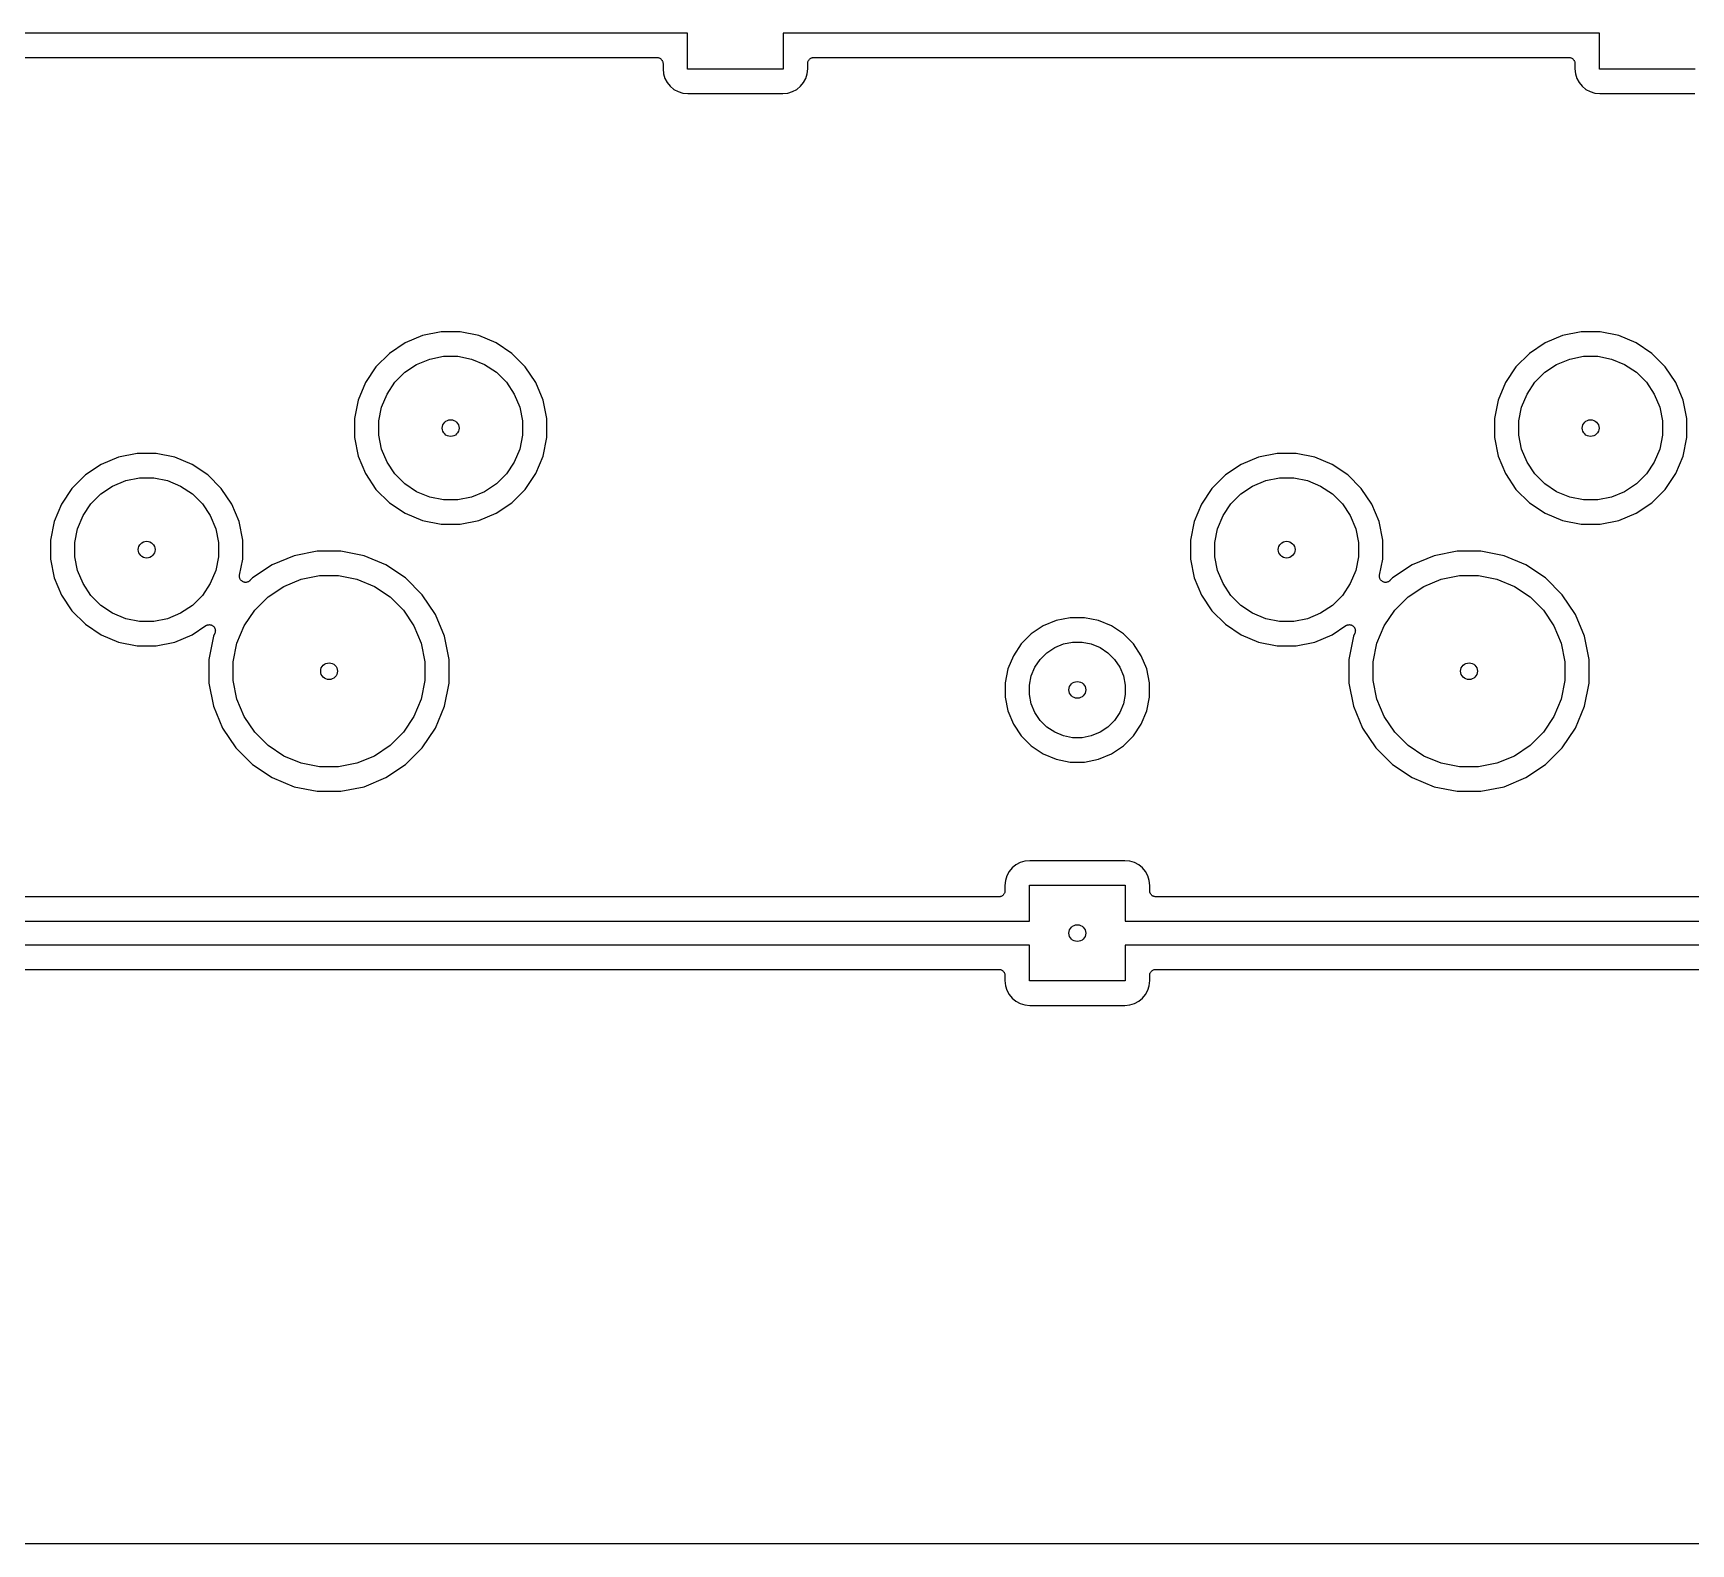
# Model space of a CAD drawing. Extents: x 1.5 to 15, y -8.3 to -3.1.
# Drawn here: x 2.938 to 4.302, y -8.342 to -7.1 of the extents above; entities that cross this region are included whole.
import ezdxf

# ---------------------------------------------------------------- set-up
doc = ezdxf.new("R2010")
doc.units = 0
doc.header["$MEASUREMENT"] = 0
doc.layers.add('BLACK', color=7, linetype='CONTINUOUS')

msp = doc.modelspace()

# ---------------------------------------------------------------- linework, layer by layer
at = {"layer": 'BLACK', "linetype": 'CONTINUOUS'}
for p, q in [((3.47659, -7.0999), (2.33658, -7.0999)), ((3.47659, -7.12943), (3.47659, -7.0999)), ((4.22659, -7.0999), (3.55533, -7.0999)), ((3.55533, -7.0999), (3.55533, -7.12943)), ((4.22659, -7.12943), (4.22659, -7.0999)), ((2.36171, -7.1199), (3.45147, -7.1199)), ((3.45147, -7.1199), (3.45151, -7.1199)), ((3.45151, -7.1199), (3.45151, -7.1199)), ((3.45151, -7.1199), (3.45151, -7.1199)), ((3.45151, -7.1199), (3.45154, -7.1199)), ((3.45154, -7.1199), (3.45201, -7.11995)), ((3.45201, -7.11995), (3.45248, -7.12)), ((3.45248, -7.12), (3.4525, -7.12001)), ((3.4525, -7.12001), (3.45251, -7.12001)), ((3.45251, -7.12001), (3.45296, -7.12015)), ((3.45296, -7.12015), (3.45341, -7.12029)), ((3.45341, -7.12029), (3.45343, -7.1203)), ((3.45343, -7.1203), (3.45344, -7.12031)), ((3.45344, -7.12031), (3.45385, -7.12053)), ((3.45385, -7.12053), (3.45427, -7.12076)), ((3.45427, -7.12076), (3.45428, -7.12077)), ((3.45428, -7.12077), (3.4543, -7.12078)), ((3.4543, -7.12078), (3.45466, -7.12108)), ((3.45466, -7.12108), (3.45502, -7.12138)), ((3.45502, -7.12138), (3.45503, -7.12139)), ((3.45503, -7.12139), (3.45505, -7.1214)), ((3.45505, -7.1214), (3.45534, -7.12177)), ((3.45534, -7.12177), (3.45564, -7.12213)), ((3.45564, -7.12213), (3.45565, -7.12215)), ((3.45565, -7.12215), (3.45566, -7.12216)), ((3.45566, -7.12216), (3.45588, -7.12258)), ((3.45588, -7.12258), (3.4561, -7.123)), ((3.4561, -7.123), (3.4561, -7.12301)), ((3.4561, -7.12301), (3.45611, -7.12303)), ((3.45611, -7.12303), (3.45624, -7.12348)), ((3.45624, -7.12348), (3.45638, -7.12393)), ((3.45638, -7.12393), (3.45638, -7.12395)), ((3.45638, -7.12395), (3.45638, -7.12396)), ((3.45638, -7.12396), (3.45643, -7.12443)), ((3.45643, -7.12443), (3.45647, -7.1249)), ((3.45647, -7.1249), (3.45647, -7.12918)), ((3.45647, -7.12918), (3.45688, -7.13335)), ((3.55533, -7.12943), (3.47659, -7.12943)), ((3.57505, -7.13335), (3.57546, -7.12918)), ((3.57546, -7.12483), (3.57551, -7.12436)), ((3.57546, -7.12487), (3.57546, -7.12483)), ((3.57546, -7.1249), (3.57546, -7.12487)), ((3.57546, -7.12487), (3.57546, -7.12487)), ((3.57546, -7.12487), (3.57546, -7.12487)), ((3.57546, -7.12918), (3.57546, -7.1249)), ((3.57551, -7.12436), (3.57556, -7.1239)), ((3.57556, -7.12386), (3.57571, -7.12341)), ((3.57556, -7.12388), (3.57556, -7.12386)), ((3.57556, -7.1239), (3.57556, -7.12388)), ((3.57571, -7.12341), (3.57585, -7.12296)), ((3.57585, -7.12295), (3.57586, -7.12293)), ((3.57585, -7.12296), (3.57585, -7.12295)), ((3.57586, -7.12293), (3.57609, -7.12252)), ((3.57609, -7.12252), (3.57631, -7.12211)), ((3.57631, -7.12211), (3.57632, -7.12209)), ((3.57632, -7.12209), (3.57633, -7.12208)), ((3.57633, -7.12208), (3.57663, -7.12172)), ((3.57663, -7.12172), (3.57693, -7.12135)), ((3.57693, -7.12135), (3.57695, -7.12134)), ((3.57695, -7.12134), (3.57696, -7.12133)), ((3.57696, -7.12133), (3.57732, -7.12103)), ((3.57732, -7.12103), (3.57769, -7.12074)), ((3.57769, -7.12074), (3.5777, -7.12073)), ((3.5777, -7.12073), (3.57772, -7.12072)), ((3.57772, -7.12072), (3.57813, -7.1205)), ((3.57813, -7.1205), (3.57855, -7.12028)), ((3.57855, -7.12028), (3.57857, -7.12027)), ((3.57857, -7.12027), (3.57858, -7.12027)), ((3.57858, -7.12027), (3.57903, -7.12013)), ((3.57903, -7.12013), (3.57948, -7.12)), ((3.57948, -7.12), (3.5795, -7.12)), ((3.5795, -7.12), (3.57952, -7.11999)), ((3.57952, -7.11999), (3.57999, -7.11995)), ((3.57999, -7.11995), (3.58046, -7.1199)), ((3.58046, -7.1199), (4.20147, -7.1199)), ((4.20147, -7.1199), (4.20151, -7.1199)), ((4.20151, -7.1199), (4.20151, -7.1199)), ((4.20151, -7.1199), (4.20151, -7.1199)), ((4.20151, -7.1199), (4.20154, -7.1199)), ((4.20154, -7.1199), (4.20201, -7.11995)), ((4.20201, -7.11995), (4.20248, -7.12)), ((4.20248, -7.12), (4.2025, -7.12001)), ((4.2025, -7.12001), (4.20251, -7.12001)), ((4.20251, -7.12001), (4.20296, -7.12015)), ((4.20296, -7.12015), (4.20341, -7.12029)), ((4.20341, -7.12029), (4.20343, -7.1203)), ((4.20343, -7.1203), (4.20344, -7.12031)), ((4.20344, -7.12031), (4.20385, -7.12053)), ((4.20385, -7.12053), (4.20427, -7.12076)), ((4.20427, -7.12076), (4.20428, -7.12077)), ((4.20428, -7.12077), (4.2043, -7.12078)), ((4.2043, -7.12078), (4.20466, -7.12108)), ((4.20466, -7.12108), (4.20502, -7.12138)), ((4.20502, -7.12138), (4.20503, -7.12139)), ((4.20503, -7.12139), (4.20505, -7.1214)), ((4.20505, -7.1214), (4.20534, -7.12177)), ((4.20534, -7.12177), (4.20564, -7.12213)), ((4.20564, -7.12213), (4.20565, -7.12215)), ((4.20565, -7.12215), (4.20566, -7.12216)), ((4.20566, -7.12216), (4.20588, -7.12258)), ((4.20588, -7.12258), (4.2061, -7.123)), ((4.2061, -7.123), (4.2061, -7.12301)), ((4.2061, -7.12301), (4.20611, -7.12303)), ((4.20611, -7.12303), (4.20624, -7.12348)), ((4.20624, -7.12348), (4.20638, -7.12393)), ((4.20638, -7.12393), (4.20638, -7.12395)), ((4.20638, -7.12395), (4.20638, -7.12396)), ((4.20638, -7.12396), (4.20643, -7.12443)), ((4.20643, -7.12443), (4.20647, -7.1249)), ((4.20647, -7.1249), (4.20647, -7.12918)), ((4.20647, -7.12918), (4.20688, -7.13335)), ((4.30533, -7.12943), (4.22659, -7.12943)), ((3.45688, -7.13335), (3.45803, -7.13712)), ((3.45803, -7.13712), (3.45988, -7.14059)), ((3.45988, -7.14059), (3.46238, -7.14364)), ((3.56955, -7.14364), (3.57204, -7.14059)), ((3.57204, -7.14059), (3.5739, -7.13712)), ((3.5739, -7.13712), (3.57505, -7.13335)), ((4.20688, -7.13335), (4.20803, -7.13712)), ((4.20803, -7.13712), (4.20988, -7.14059)), ((4.20988, -7.14059), (4.21238, -7.14364)), ((3.46238, -7.14364), (3.46543, -7.14614)), ((3.46543, -7.14614), (3.4689, -7.148)), ((3.4689, -7.148), (3.47267, -7.14914)), ((3.47267, -7.14914), (3.47684, -7.14955)), ((3.47684, -7.14955), (3.55509, -7.14955)), ((3.55509, -7.14955), (3.55926, -7.14914)), ((3.55926, -7.14914), (3.56303, -7.148)), ((3.56303, -7.148), (3.5665, -7.14614)), ((3.5665, -7.14614), (3.56955, -7.14364)), ((4.21238, -7.14364), (4.21543, -7.14614)), ((4.21543, -7.14614), (4.2189, -7.148)), ((4.2189, -7.148), (4.22267, -7.14914)), ((4.22267, -7.14914), (4.22684, -7.14955)), ((4.22684, -7.14955), (4.30509, -7.14955)), ((3.27405, -7.34565), (3.25878, -7.34869)), ((3.28963, -7.34565), (3.27405, -7.34565)), ((3.3049, -7.34869), (3.28963, -7.34565)), ((4.21155, -7.34565), (4.19628, -7.34869)), ((4.22713, -7.34565), (4.21155, -7.34565)), ((4.2424, -7.34869), (4.22713, -7.34565)), ((3.24439, -7.35465), (3.23145, -7.3633)), ((3.25878, -7.34869), (3.24439, -7.35465)), ((3.31929, -7.35465), (3.3049, -7.34869)), ((3.33224, -7.3633), (3.31929, -7.35465)), ((4.18189, -7.35465), (4.16895, -7.3633)), ((4.19628, -7.34869), (4.18189, -7.35465)), ((4.25679, -7.35465), (4.2424, -7.34869)), ((4.26974, -7.3633), (4.25679, -7.35465)), ((3.22043, -7.37431), (3.21178, -7.38726)), ((3.23145, -7.3633), (3.22043, -7.37431)), ((3.2442, -7.37883), (3.25387, -7.37237)), ((3.25387, -7.37237), (3.26461, -7.36792)), ((3.26461, -7.36792), (3.27602, -7.36565)), ((3.27602, -7.36565), (3.28766, -7.36565)), ((3.28766, -7.36565), (3.29907, -7.36792)), ((3.29907, -7.36792), (3.30981, -7.37237)), ((3.30981, -7.37237), (3.31949, -7.37883)), ((3.34325, -7.37431), (3.33224, -7.3633)), ((3.3519, -7.38726), (3.34325, -7.37431)), ((4.15793, -7.37431), (4.14928, -7.38726)), ((4.16895, -7.3633), (4.15793, -7.37431)), ((4.1817, -7.37883), (4.19137, -7.37237)), ((4.19137, -7.37237), (4.20211, -7.36792)), ((4.20211, -7.36792), (4.21352, -7.36565)), ((4.21352, -7.36565), (4.22516, -7.36565)), ((4.22516, -7.36565), (4.23657, -7.36792)), ((4.23657, -7.36792), (4.24731, -7.37237)), ((4.24731, -7.37237), (4.25699, -7.37883)), ((4.28075, -7.37431), (4.26974, -7.3633)), ((4.2894, -7.38726), (4.28075, -7.37431)), ((3.21178, -7.38726), (3.20582, -7.40165)), ((3.22951, -7.39673), (3.23597, -7.38706)), ((3.23597, -7.38706), (3.2442, -7.37883)), ((3.31949, -7.37883), (3.32771, -7.38706)), ((3.32771, -7.38706), (3.33417, -7.39673)), ((3.35786, -7.40165), (3.3519, -7.38726)), ((4.14928, -7.38726), (4.14332, -7.40165)), ((4.16701, -7.39673), (4.17347, -7.38706)), ((4.17347, -7.38706), (4.1817, -7.37883)), ((4.25699, -7.37883), (4.26521, -7.38706)), ((4.26521, -7.38706), (4.27167, -7.39673)), ((4.29536, -7.40165), (4.2894, -7.38726)), ((3.20582, -7.40165), (3.20279, -7.41692)), ((3.22505, -7.40748), (3.22951, -7.39673)), ((3.33417, -7.39673), (3.33863, -7.40748)), ((3.3609, -7.41692), (3.35786, -7.40165)), ((4.14332, -7.40165), (4.14029, -7.41692)), ((4.16255, -7.40748), (4.16701, -7.39673)), ((4.27167, -7.39673), (4.27613, -7.40748)), ((4.2984, -7.41692), (4.29536, -7.40165)), ((3.22279, -7.41889), (3.22505, -7.40748)), ((3.33863, -7.40748), (3.3409, -7.41889)), ((4.16029, -7.41889), (4.16255, -7.40748)), ((4.27613, -7.40748), (4.2784, -7.41889)), ((3.20279, -7.41692), (3.20279, -7.43249)), ((3.22279, -7.43052), (3.22279, -7.41889)), ((3.3409, -7.41889), (3.3409, -7.43052)), ((3.3609, -7.43249), (3.3609, -7.41692)), ((4.14029, -7.41692), (4.14029, -7.43249)), ((4.16029, -7.43052), (4.16029, -7.41889)), ((4.2784, -7.41889), (4.2784, -7.43052)), ((4.2984, -7.43249), (4.2984, -7.41692)), ((3.20279, -7.43249), (3.20582, -7.44776)), ((3.22505, -7.44193), (3.22279, -7.43052)), ((3.22951, -7.45268), (3.22505, -7.44193)), ((3.33863, -7.44193), (3.33417, -7.45268)), ((3.3409, -7.43052), (3.33863, -7.44193)), ((3.35786, -7.44776), (3.3609, -7.43249)), ((4.14029, -7.43249), (4.14332, -7.44776)), ((4.16255, -7.44193), (4.16029, -7.43052)), ((4.16701, -7.45268), (4.16255, -7.44193)), ((4.27613, -7.44193), (4.27167, -7.45268)), ((4.2784, -7.43052), (4.27613, -7.44193)), ((4.29536, -7.44776), (4.2984, -7.43249)), ((2.99439, -7.45465), (2.98145, -7.4633)), ((3.00878, -7.44869), (2.99439, -7.45465)), ((3.02405, -7.44565), (3.00878, -7.44869)), ((3.03963, -7.44565), (3.02405, -7.44565)), ((3.0549, -7.44869), (3.03963, -7.44565)), ((3.06929, -7.45465), (3.0549, -7.44869)), ((3.08224, -7.4633), (3.06929, -7.45465)), ((3.20582, -7.44776), (3.21178, -7.46215)), ((3.23597, -7.46235), (3.22951, -7.45268)), ((3.33417, -7.45268), (3.32771, -7.46235)), ((3.3519, -7.46215), (3.35786, -7.44776)), ((3.93189, -7.45465), (3.91895, -7.4633)), ((3.94628, -7.44869), (3.93189, -7.45465)), ((3.96155, -7.44565), (3.94628, -7.44869)), ((3.97713, -7.44565), (3.96155, -7.44565)), ((3.9924, -7.44869), (3.97713, -7.44565)), ((4.00679, -7.45465), (3.9924, -7.44869)), ((4.01974, -7.4633), (4.00679, -7.45465)), ((4.14332, -7.44776), (4.14928, -7.46215)), ((4.17347, -7.46235), (4.16701, -7.45268)), ((4.27167, -7.45268), (4.26521, -7.46235)), ((4.2894, -7.46215), (4.29536, -7.44776)), ((2.98145, -7.4633), (2.97043, -7.47431)), ((3.00387, -7.47237), (3.01461, -7.46792)), ((3.01461, -7.46792), (3.02602, -7.46565)), ((3.02602, -7.46565), (3.03766, -7.46565)), ((3.03766, -7.46565), (3.04907, -7.46792)), ((3.04907, -7.46792), (3.05981, -7.47237)), ((3.09325, -7.47431), (3.08224, -7.4633)), ((3.21178, -7.46215), (3.22043, -7.4751)), ((3.2442, -7.47058), (3.23597, -7.46235)), ((3.25387, -7.47704), (3.2442, -7.47058)), ((3.31949, -7.47058), (3.30981, -7.47704)), ((3.32771, -7.46235), (3.31949, -7.47058)), ((3.34325, -7.4751), (3.3519, -7.46215)), ((3.91895, -7.4633), (3.90793, -7.47431)), ((3.94137, -7.47237), (3.95211, -7.46792)), ((3.95211, -7.46792), (3.96352, -7.46565)), ((3.96352, -7.46565), (3.97516, -7.46565)), ((3.97516, -7.46565), (3.98657, -7.46792)), ((3.98657, -7.46792), (3.99731, -7.47237)), ((4.03075, -7.47431), (4.01974, -7.4633)), ((4.14928, -7.46215), (4.15793, -7.4751)), ((4.1817, -7.47058), (4.17347, -7.46235)), ((4.19137, -7.47704), (4.1817, -7.47058)), ((4.25699, -7.47058), (4.24731, -7.47704)), ((4.26521, -7.46235), (4.25699, -7.47058)), ((4.28075, -7.4751), (4.2894, -7.46215)), ((2.97043, -7.47431), (2.96178, -7.48726)), ((2.98597, -7.48706), (2.9942, -7.47883)), ((2.9942, -7.47883), (3.00387, -7.47237)), ((3.05981, -7.47237), (3.06949, -7.47883)), ((3.06949, -7.47883), (3.07771, -7.48706)), ((3.1019, -7.48726), (3.09325, -7.47431)), ((3.22043, -7.4751), (3.23145, -7.48611)), ((3.26461, -7.48149), (3.25387, -7.47704)), ((3.27602, -7.48376), (3.26461, -7.48149)), ((3.28766, -7.48376), (3.27602, -7.48376)), ((3.29907, -7.48149), (3.28766, -7.48376)), ((3.30981, -7.47704), (3.29907, -7.48149)), ((3.33224, -7.48611), (3.34325, -7.4751)), ((3.90793, -7.47431), (3.89928, -7.48726)), ((3.92347, -7.48706), (3.9317, -7.47883)), ((3.9317, -7.47883), (3.94137, -7.47237)), ((3.99731, -7.47237), (4.00699, -7.47883)), ((4.00699, -7.47883), (4.01521, -7.48706)), ((4.0394, -7.48726), (4.03075, -7.47431)), ((4.15793, -7.4751), (4.16895, -7.48611)), ((4.20211, -7.48149), (4.19137, -7.47704)), ((4.21352, -7.48376), (4.20211, -7.48149)), ((4.22516, -7.48376), (4.21352, -7.48376)), ((4.23657, -7.48149), (4.22516, -7.48376)), ((4.24731, -7.47704), (4.23657, -7.48149)), ((4.26974, -7.48611), (4.28075, -7.4751)), ((2.96178, -7.48726), (2.95582, -7.50165)), ((2.97505, -7.50748), (2.97951, -7.49673)), ((2.97951, -7.49673), (2.98597, -7.48706)), ((3.07771, -7.48706), (3.08417, -7.49673)), ((3.08417, -7.49673), (3.08863, -7.50748)), ((3.10786, -7.50165), (3.1019, -7.48726)), ((3.23145, -7.48611), (3.24439, -7.49476)), ((3.24439, -7.49476), (3.25878, -7.50072)), ((3.3049, -7.50072), (3.31929, -7.49476)), ((3.31929, -7.49476), (3.33224, -7.48611)), ((3.89928, -7.48726), (3.89332, -7.50165)), ((3.91255, -7.50748), (3.91701, -7.49673)), ((3.91701, -7.49673), (3.92347, -7.48706)), ((4.01521, -7.48706), (4.02167, -7.49673)), ((4.02167, -7.49673), (4.02613, -7.50748)), ((4.04536, -7.50165), (4.0394, -7.48726)), ((4.16895, -7.48611), (4.18189, -7.49476)), ((4.18189, -7.49476), (4.19628, -7.50072)), ((4.2424, -7.50072), (4.25679, -7.49476)), ((4.25679, -7.49476), (4.26974, -7.48611)), ((2.95582, -7.50165), (2.95279, -7.51692)), ((2.97279, -7.51889), (2.97505, -7.50748)), ((3.08863, -7.50748), (3.0909, -7.51889)), ((3.1109, -7.51692), (3.10786, -7.50165)), ((3.25878, -7.50072), (3.27405, -7.50376)), ((3.27405, -7.50376), (3.28963, -7.50376)), ((3.28963, -7.50376), (3.3049, -7.50072)), ((3.89332, -7.50165), (3.89029, -7.51692)), ((3.91029, -7.51889), (3.91255, -7.50748)), ((4.02613, -7.50748), (4.0284, -7.51889)), ((4.0484, -7.51692), (4.04536, -7.50165)), ((4.19628, -7.50072), (4.21155, -7.50376)), ((4.21155, -7.50376), (4.22713, -7.50376)), ((4.22713, -7.50376), (4.2424, -7.50072)), ((2.95279, -7.51692), (2.95279, -7.53249)), ((2.97279, -7.53052), (2.97279, -7.51889)), ((3.0909, -7.51889), (3.0909, -7.53052)), ((3.1109, -7.53249), (3.1109, -7.51692)), ((3.89029, -7.51692), (3.89029, -7.53249)), ((3.91029, -7.53052), (3.91029, -7.51889)), ((4.0284, -7.51889), (4.0284, -7.53052)), ((4.0484, -7.53249), (4.0484, -7.51692)), ((2.95279, -7.53249), (2.95582, -7.54776)), ((2.97505, -7.54193), (2.97279, -7.53052)), ((3.0909, -7.53052), (3.08863, -7.54193)), ((3.10827, -7.54568), (3.1109, -7.53249)), ((3.13507, -7.5372), (3.1189, -7.54801)), ((3.15304, -7.52976), (3.13507, -7.5372)), ((3.17212, -7.52596), (3.15304, -7.52976)), ((3.19157, -7.52596), (3.17212, -7.52596)), ((3.21064, -7.52976), (3.19157, -7.52596)), ((3.22861, -7.5372), (3.21064, -7.52976)), ((3.24478, -7.54801), (3.22861, -7.5372)), ((3.89029, -7.53249), (3.89332, -7.54776)), ((3.91255, -7.54193), (3.91029, -7.53052)), ((4.0284, -7.53052), (4.02613, -7.54193)), ((4.04577, -7.54568), (4.0484, -7.53249)), ((4.07257, -7.5372), (4.0564, -7.54801)), ((4.09054, -7.52976), (4.07257, -7.5372)), ((4.10962, -7.52596), (4.09054, -7.52976)), ((4.12907, -7.52596), (4.10962, -7.52596)), ((4.14814, -7.52976), (4.12907, -7.52596)), ((4.16611, -7.5372), (4.14814, -7.52976)), ((4.18228, -7.54801), (4.16611, -7.5372)), ((2.95582, -7.54776), (2.96178, -7.56215)), ((2.97951, -7.55268), (2.97505, -7.54193)), ((3.08863, -7.54193), (3.08417, -7.55268)), ((3.10818, -7.54664), (3.10822, -7.54616)), ((3.10818, -7.54665), (3.10818, -7.54664)), ((3.10822, -7.54713), (3.10818, -7.54665)), ((3.10818, -7.54665), (3.10818, -7.54665)), ((3.10822, -7.54616), (3.10827, -7.54568)), ((3.10827, -7.54761), (3.10822, -7.54713)), ((3.10827, -7.54762), (3.10827, -7.54761)), ((3.10827, -7.54763), (3.10827, -7.54762)), ((3.10841, -7.54809), (3.10827, -7.54763)), ((3.10855, -7.54855), (3.10841, -7.54809)), ((3.10855, -7.54856), (3.10855, -7.54855)), ((3.10855, -7.54855), (3.10855, -7.54855)), ((3.10878, -7.54899), (3.10855, -7.54856)), ((3.109, -7.54941), (3.10878, -7.54899)), ((3.10901, -7.54942), (3.109, -7.54941)), ((3.10931, -7.54979), (3.10901, -7.54942)), ((3.10901, -7.54942), (3.10901, -7.54942)), ((3.10962, -7.55017), (3.10931, -7.54979)), ((3.10962, -7.55018), (3.10962, -7.55017)), ((3.10962, -7.55017), (3.10962, -7.55017)), ((3.10999, -7.55048), (3.10962, -7.55018)), ((3.11036, -7.55079), (3.10999, -7.55048)), ((3.11037, -7.5508), (3.11036, -7.55079)), ((3.11038, -7.5508), (3.11037, -7.5508)), ((3.1108, -7.55103), (3.11038, -7.5508)), ((3.11122, -7.55126), (3.1108, -7.55103)), ((3.11123, -7.55126), (3.11122, -7.55126)), ((3.11123, -7.55127), (3.11123, -7.55126)), ((3.1117, -7.55141), (3.11123, -7.55127)), ((3.11215, -7.55155), (3.1117, -7.55141)), ((3.11216, -7.55155), (3.11215, -7.55155)), ((3.11217, -7.55156), (3.11216, -7.55155)), ((3.11265, -7.55161), (3.11217, -7.55156)), ((3.11312, -7.55166), (3.11265, -7.55161)), ((3.11313, -7.55166), (3.11312, -7.55166)), ((3.11314, -7.55166), (3.11313, -7.55166)), ((3.11361, -7.55162), (3.11314, -7.55166)), ((3.1141, -7.55157), (3.11361, -7.55162)), ((3.11411, -7.55157), (3.1141, -7.55157)), ((3.1141, -7.55157), (3.1141, -7.55157)), ((3.11457, -7.55144), (3.11411, -7.55157)), ((3.11503, -7.5513), (3.11457, -7.55144)), ((3.11504, -7.5513), (3.11503, -7.5513)), ((3.11548, -7.55107), (3.11504, -7.5513)), ((3.11504, -7.5513), (3.11504, -7.5513)), ((3.1159, -7.55085), (3.11548, -7.55107)), ((3.11591, -7.55085), (3.1159, -7.55085)), ((3.1159, -7.55085), (3.1159, -7.55085)), ((3.11628, -7.55054), (3.11591, -7.55085)), ((3.11666, -7.55024), (3.11628, -7.55054)), ((3.11667, -7.55023), (3.11666, -7.55024)), ((3.11671, -7.55019), (3.11667, -7.55023)), ((3.11667, -7.55023), (3.11667, -7.55023)), ((3.11667, -7.55023), (3.11667, -7.55023)), ((3.1189, -7.54801), (3.11671, -7.55019)), ((3.14454, -7.55493), (3.15887, -7.54899)), ((3.15887, -7.54899), (3.17409, -7.54596)), ((3.17409, -7.54596), (3.1896, -7.54596)), ((3.1896, -7.54596), (3.20481, -7.54899)), ((3.20481, -7.54899), (3.21914, -7.55493)), ((3.25854, -7.56176), (3.24478, -7.54801)), ((3.89332, -7.54776), (3.89928, -7.56215)), ((3.91701, -7.55268), (3.91255, -7.54193)), ((4.02613, -7.54193), (4.02167, -7.55268)), ((4.04568, -7.54664), (4.04572, -7.54616)), ((4.04568, -7.54665), (4.04568, -7.54664)), ((4.04572, -7.54713), (4.04568, -7.54665)), ((4.04568, -7.54665), (4.04568, -7.54665)), ((4.04572, -7.54616), (4.04577, -7.54568)), ((4.04577, -7.54761), (4.04572, -7.54713)), ((4.04577, -7.54762), (4.04577, -7.54761)), ((4.04577, -7.54763), (4.04577, -7.54762)), ((4.04591, -7.54809), (4.04577, -7.54763)), ((4.04605, -7.54855), (4.04591, -7.54809)), ((4.04605, -7.54856), (4.04605, -7.54855)), ((4.04605, -7.54855), (4.04605, -7.54855)), ((4.04628, -7.54899), (4.04605, -7.54856)), ((4.0465, -7.54941), (4.04628, -7.54899)), ((4.04651, -7.54942), (4.0465, -7.54941)), ((4.04681, -7.54979), (4.04651, -7.54942)), ((4.04651, -7.54942), (4.04651, -7.54942)), ((4.04712, -7.55017), (4.04681, -7.54979)), ((4.04712, -7.55018), (4.04712, -7.55017)), ((4.04712, -7.55017), (4.04712, -7.55017)), ((4.04749, -7.55048), (4.04712, -7.55018)), ((4.04786, -7.55079), (4.04749, -7.55048)), ((4.04787, -7.5508), (4.04786, -7.55079)), ((4.04788, -7.5508), (4.04787, -7.5508)), ((4.0483, -7.55103), (4.04788, -7.5508)), ((4.04872, -7.55126), (4.0483, -7.55103)), ((4.04873, -7.55126), (4.04872, -7.55126)), ((4.04873, -7.55127), (4.04873, -7.55126)), ((4.0492, -7.55141), (4.04873, -7.55127)), ((4.04965, -7.55155), (4.0492, -7.55141)), ((4.04966, -7.55155), (4.04965, -7.55155)), ((4.04967, -7.55156), (4.04966, -7.55155)), ((4.05015, -7.55161), (4.04967, -7.55156)), ((4.05062, -7.55166), (4.05015, -7.55161)), ((4.05063, -7.55166), (4.05062, -7.55166)), ((4.05064, -7.55166), (4.05063, -7.55166)), ((4.05111, -7.55162), (4.05064, -7.55166)), ((4.0516, -7.55157), (4.05111, -7.55162)), ((4.05161, -7.55157), (4.0516, -7.55157)), ((4.0516, -7.55157), (4.0516, -7.55157)), ((4.05207, -7.55144), (4.05161, -7.55157)), ((4.05253, -7.5513), (4.05207, -7.55144)), ((4.05254, -7.5513), (4.05253, -7.5513)), ((4.05298, -7.55107), (4.05254, -7.5513)), ((4.05254, -7.5513), (4.05254, -7.5513)), ((4.0534, -7.55085), (4.05298, -7.55107)), ((4.05341, -7.55085), (4.0534, -7.55085)), ((4.0534, -7.55085), (4.0534, -7.55085)), ((4.05378, -7.55054), (4.05341, -7.55085)), ((4.05416, -7.55024), (4.05378, -7.55054)), ((4.05417, -7.55023), (4.05416, -7.55024)), ((4.05421, -7.55019), (4.05417, -7.55023)), ((4.05417, -7.55023), (4.05417, -7.55023)), ((4.05417, -7.55023), (4.05417, -7.55023)), ((4.0564, -7.54801), (4.05421, -7.55019)), ((4.08204, -7.55493), (4.09637, -7.54899)), ((4.09637, -7.54899), (4.11159, -7.54596)), ((4.11159, -7.54596), (4.1271, -7.54596)), ((4.1271, -7.54596), (4.14231, -7.54899)), ((4.14231, -7.54899), (4.15664, -7.55493)), ((4.19604, -7.56176), (4.18228, -7.54801)), ((2.96178, -7.56215), (2.97043, -7.5751)), ((2.98597, -7.56235), (2.97951, -7.55268)), ((2.9942, -7.57058), (2.98597, -7.56235)), ((3.07771, -7.56235), (3.06949, -7.57058)), ((3.08417, -7.55268), (3.07771, -7.56235)), ((3.12068, -7.57451), (3.13165, -7.56354)), ((3.13165, -7.56354), (3.14454, -7.55493)), ((3.21914, -7.55493), (3.23203, -7.56354)), ((3.23203, -7.56354), (3.243, -7.57451)), ((3.26934, -7.57793), (3.25854, -7.56176)), ((3.89928, -7.56215), (3.90793, -7.5751)), ((3.92347, -7.56235), (3.91701, -7.55268)), ((3.9317, -7.57058), (3.92347, -7.56235)), ((4.01521, -7.56235), (4.00699, -7.57058)), ((4.02167, -7.55268), (4.01521, -7.56235)), ((4.05818, -7.57451), (4.06915, -7.56354)), ((4.06915, -7.56354), (4.08204, -7.55493)), ((4.15664, -7.55493), (4.16953, -7.56354)), ((4.16953, -7.56354), (4.1805, -7.57451)), ((4.20684, -7.57793), (4.19604, -7.56176)), ((2.97043, -7.5751), (2.98145, -7.58611)), ((3.00387, -7.57704), (2.9942, -7.57058)), ((3.01461, -7.58149), (3.00387, -7.57704)), ((3.05981, -7.57704), (3.04907, -7.58149)), ((3.06949, -7.57058), (3.05981, -7.57704)), ((3.11206, -7.58741), (3.12068, -7.57451)), ((3.243, -7.57451), (3.25162, -7.58741)), ((3.27679, -7.5959), (3.26934, -7.57793)), ((3.90793, -7.5751), (3.91895, -7.58611)), ((3.94137, -7.57704), (3.9317, -7.57058)), ((3.95211, -7.58149), (3.94137, -7.57704)), ((3.99731, -7.57704), (3.98657, -7.58149)), ((4.00699, -7.57058), (3.99731, -7.57704)), ((4.04956, -7.58741), (4.05818, -7.57451)), ((4.1805, -7.57451), (4.18912, -7.58741)), ((4.21429, -7.5959), (4.20684, -7.57793)), ((2.98145, -7.58611), (2.99439, -7.59476)), ((3.02602, -7.58376), (3.01461, -7.58149)), ((3.03766, -7.58376), (3.02602, -7.58376)), ((3.04907, -7.58149), (3.03766, -7.58376)), ((3.06929, -7.59476), (3.08058, -7.58722)), ((3.08058, -7.58722), (3.08063, -7.58718)), ((3.08063, -7.58718), (3.08063, -7.58718)), ((3.08063, -7.58718), (3.08063, -7.58718)), ((3.08063, -7.58718), (3.08064, -7.58718)), ((3.08064, -7.58718), (3.08107, -7.58695)), ((3.08107, -7.58695), (3.08149, -7.58673)), ((3.08149, -7.58673), (3.0815, -7.58673)), ((3.0815, -7.58673), (3.08151, -7.58673)), ((3.08151, -7.58673), (3.08197, -7.5866)), ((3.08197, -7.5866), (3.08243, -7.58646)), ((3.08243, -7.58646), (3.08244, -7.58646)), ((3.08244, -7.58646), (3.08292, -7.58642)), ((3.08244, -7.58646), (3.08244, -7.58646)), ((3.08292, -7.58642), (3.0834, -7.58637)), ((3.0834, -7.58637), (3.08341, -7.58637)), ((3.08341, -7.58637), (3.08342, -7.58637)), ((3.08342, -7.58637), (3.08391, -7.58643)), ((3.08391, -7.58643), (3.08437, -7.58648)), ((3.08437, -7.58648), (3.08438, -7.58648)), ((3.08438, -7.58648), (3.08439, -7.58648)), ((3.08439, -7.58648), (3.08486, -7.58663)), ((3.08486, -7.58663), (3.0853, -7.58677)), ((3.0853, -7.58677), (3.08531, -7.58677)), ((3.08531, -7.58677), (3.08532, -7.58677)), ((3.08532, -7.58677), (3.08575, -7.58701)), ((3.08575, -7.58701), (3.08616, -7.58723)), ((3.08616, -7.58723), (3.08617, -7.58724)), ((3.08617, -7.58724), (3.08617, -7.58724)), ((3.08617, -7.58724), (3.08655, -7.58755)), ((3.08655, -7.58755), (3.08691, -7.58786)), ((3.08691, -7.58786), (3.08692, -7.58786)), ((3.08692, -7.58786), (3.08692, -7.58787)), ((3.08692, -7.58787), (3.08723, -7.58824)), ((3.08723, -7.58824), (3.08753, -7.58861)), ((3.08753, -7.58861), (3.08753, -7.58862)), ((3.08753, -7.58862), (3.08754, -7.58862)), ((3.08754, -7.58862), (3.08777, -7.58906)), ((3.08777, -7.58906), (3.08799, -7.58948)), ((3.08812, -7.59283), (3.08798, -7.59329)), ((3.08799, -7.58948), (3.08799, -7.58948)), ((3.08799, -7.58948), (3.08799, -7.58949)), ((3.08799, -7.58949), (3.08813, -7.58996)), ((3.08826, -7.59237), (3.08812, -7.59283)), ((3.08813, -7.58996), (3.08827, -7.59041)), ((3.08831, -7.59188), (3.08826, -7.59235)), ((3.08826, -7.59235), (3.08826, -7.59236)), ((3.08826, -7.59236), (3.08826, -7.59237)), ((3.08827, -7.59041), (3.08827, -7.59042)), ((3.08827, -7.59042), (3.08827, -7.59042)), ((3.08827, -7.59042), (3.08831, -7.59092)), ((3.08831, -7.59092), (3.08836, -7.59138)), ((3.08836, -7.59139), (3.08831, -7.59188)), ((3.08836, -7.59138), (3.08836, -7.59139)), ((3.08836, -7.59139), (3.08836, -7.59139)), ((3.10613, -7.60174), (3.11206, -7.58741)), ((3.25162, -7.58741), (3.25755, -7.60174)), ((3.76909, -7.58745), (3.75937, -7.59394)), ((3.7799, -7.58297), (3.76909, -7.58745)), ((3.79137, -7.58069), (3.7799, -7.58297)), ((3.80306, -7.58069), (3.79137, -7.58069)), ((3.81453, -7.58297), (3.80306, -7.58069)), ((3.82534, -7.58745), (3.81453, -7.58297)), ((3.83506, -7.59394), (3.82534, -7.58745)), ((3.91895, -7.58611), (3.93189, -7.59476)), ((3.96352, -7.58376), (3.95211, -7.58149)), ((3.97516, -7.58376), (3.96352, -7.58376)), ((3.98657, -7.58149), (3.97516, -7.58376)), ((4.00679, -7.59476), (4.01808, -7.58722)), ((4.01808, -7.58722), (4.01813, -7.58718)), ((4.01813, -7.58718), (4.01813, -7.58718)), ((4.01813, -7.58718), (4.01813, -7.58718)), ((4.01813, -7.58718), (4.01814, -7.58718)), ((4.01814, -7.58718), (4.01857, -7.58695)), ((4.01857, -7.58695), (4.01899, -7.58673)), ((4.01899, -7.58673), (4.019, -7.58673)), ((4.019, -7.58673), (4.01901, -7.58673)), ((4.01901, -7.58673), (4.01947, -7.5866)), ((4.01947, -7.5866), (4.01993, -7.58646)), ((4.01993, -7.58646), (4.01994, -7.58646)), ((4.01994, -7.58646), (4.02042, -7.58642)), ((4.01994, -7.58646), (4.01994, -7.58646)), ((4.02042, -7.58642), (4.0209, -7.58637)), ((4.0209, -7.58637), (4.02091, -7.58637)), ((4.02091, -7.58637), (4.02092, -7.58637)), ((4.02092, -7.58637), (4.02141, -7.58643)), ((4.02141, -7.58643), (4.02187, -7.58648)), ((4.02187, -7.58648), (4.02188, -7.58648)), ((4.02188, -7.58648), (4.02189, -7.58648)), ((4.02189, -7.58648), (4.02236, -7.58663)), ((4.02236, -7.58663), (4.0228, -7.58677)), ((4.0228, -7.58677), (4.02281, -7.58677)), ((4.02281, -7.58677), (4.02282, -7.58677)), ((4.02282, -7.58677), (4.02325, -7.58701)), ((4.02325, -7.58701), (4.02366, -7.58723)), ((4.02366, -7.58723), (4.02367, -7.58724)), ((4.02367, -7.58724), (4.02367, -7.58724)), ((4.02367, -7.58724), (4.02405, -7.58755)), ((4.02405, -7.58755), (4.02441, -7.58786)), ((4.02441, -7.58786), (4.02442, -7.58786)), ((4.02442, -7.58786), (4.02442, -7.58787)), ((4.02442, -7.58787), (4.02473, -7.58824)), ((4.02473, -7.58824), (4.02503, -7.58861)), ((4.02503, -7.58861), (4.02503, -7.58862)), ((4.02503, -7.58862), (4.02504, -7.58862)), ((4.02504, -7.58862), (4.02527, -7.58906)), ((4.02527, -7.58906), (4.02549, -7.58948)), ((4.02562, -7.59283), (4.02548, -7.59329)), ((4.02549, -7.58948), (4.02549, -7.58948)), ((4.02549, -7.58948), (4.02549, -7.58949)), ((4.02549, -7.58949), (4.02563, -7.58996)), ((4.02576, -7.59237), (4.02562, -7.59283)), ((4.02563, -7.58996), (4.02577, -7.59041)), ((4.02581, -7.59188), (4.02576, -7.59235)), ((4.02576, -7.59235), (4.02576, -7.59236)), ((4.02576, -7.59236), (4.02576, -7.59237)), ((4.02577, -7.59041), (4.02577, -7.59042)), ((4.02577, -7.59042), (4.02577, -7.59042)), ((4.02577, -7.59042), (4.02581, -7.59092)), ((4.02581, -7.59092), (4.02586, -7.59138)), ((4.02586, -7.59139), (4.02581, -7.59188)), ((4.02586, -7.59138), (4.02586, -7.59139)), ((4.02586, -7.59139), (4.02586, -7.59139)), ((4.04363, -7.60174), (4.04956, -7.58741)), ((4.18912, -7.58741), (4.19505, -7.60174)), ((2.99439, -7.59476), (3.00878, -7.60072)), ((3.00878, -7.60072), (3.02405, -7.60376)), ((3.02405, -7.60376), (3.03963, -7.60376)), ((3.03963, -7.60376), (3.0549, -7.60072)), ((3.0549, -7.60072), (3.06929, -7.59476)), ((3.08689, -7.5959), (3.0831, -7.61498)), ((3.08798, -7.59329), (3.08689, -7.5959)), ((3.1031, -7.61695), (3.10613, -7.60174)), ((3.25755, -7.60174), (3.26058, -7.61695)), ((3.28058, -7.61498), (3.27679, -7.5959)), ((3.7511, -7.60221), (3.7446, -7.61194)), ((3.75937, -7.59394), (3.7511, -7.60221)), ((3.77212, -7.60948), (3.77857, -7.60517)), ((3.77857, -7.60517), (3.78573, -7.6022)), ((3.78573, -7.6022), (3.79334, -7.60069)), ((3.79334, -7.60069), (3.80109, -7.60069)), ((3.80109, -7.60069), (3.8087, -7.6022)), ((3.8087, -7.6022), (3.81586, -7.60517)), ((3.81586, -7.60517), (3.82231, -7.60948)), ((3.84333, -7.60221), (3.83506, -7.59394)), ((3.84983, -7.61194), (3.84333, -7.60221)), ((3.93189, -7.59476), (3.94628, -7.60072)), ((3.94628, -7.60072), (3.96155, -7.60376)), ((3.96155, -7.60376), (3.97713, -7.60376)), ((3.97713, -7.60376), (3.9924, -7.60072)), ((3.9924, -7.60072), (4.00679, -7.59476)), ((4.02439, -7.5959), (4.0206, -7.61498)), ((4.02548, -7.59329), (4.02439, -7.5959)), ((4.0406, -7.61695), (4.04363, -7.60174)), ((4.19505, -7.60174), (4.19808, -7.61695)), ((4.21808, -7.61498), (4.21429, -7.5959)), ((3.0831, -7.61498), (3.0831, -7.63443)), ((3.1031, -7.63246), (3.1031, -7.61695)), ((3.26058, -7.61695), (3.26058, -7.63246)), ((3.28058, -7.63443), (3.28058, -7.61498)), ((3.7446, -7.61194), (3.74013, -7.62274)), ((3.76233, -7.62141), (3.76663, -7.61496)), ((3.76663, -7.61496), (3.77212, -7.60948)), ((3.82231, -7.60948), (3.8278, -7.61496)), ((3.8278, -7.61496), (3.8321, -7.62141)), ((3.8543, -7.62274), (3.84983, -7.61194)), ((4.0206, -7.61498), (4.0206, -7.63443)), ((4.0406, -7.63246), (4.0406, -7.61695)), ((4.19808, -7.61695), (4.19808, -7.63246)), ((4.21808, -7.63443), (4.21808, -7.61498)), ((3.10613, -7.64767), (3.1031, -7.63246)), ((3.26058, -7.63246), (3.25755, -7.64767)), ((3.74013, -7.62274), (3.73784, -7.63421)), ((3.75784, -7.63618), (3.75936, -7.62858)), ((3.75936, -7.62858), (3.76233, -7.62141)), ((3.8321, -7.62141), (3.83507, -7.62858)), ((3.83507, -7.62858), (3.83658, -7.63618)), ((3.85658, -7.63421), (3.8543, -7.62274)), ((4.04363, -7.64767), (4.0406, -7.63246)), ((4.19808, -7.63246), (4.19505, -7.64767)), ((3.0831, -7.63443), (3.08689, -7.65351)), ((3.11206, -7.662), (3.10613, -7.64767)), ((3.25755, -7.64767), (3.25162, -7.662)), ((3.27679, -7.65351), (3.28058, -7.63443)), ((3.73784, -7.63421), (3.73784, -7.64591)), ((3.73784, -7.64591), (3.74013, -7.65738)), ((3.75784, -7.64394), (3.75784, -7.63618)), ((3.75936, -7.65154), (3.75784, -7.64394)), ((3.83658, -7.64394), (3.83507, -7.65154)), ((3.83658, -7.63618), (3.83658, -7.64394)), ((3.8543, -7.65738), (3.85658, -7.64591)), ((3.85658, -7.64591), (3.85658, -7.63421)), ((4.0206, -7.63443), (4.02439, -7.65351)), ((4.04956, -7.662), (4.04363, -7.64767)), ((4.19505, -7.64767), (4.18912, -7.662)), ((4.21429, -7.65351), (4.21808, -7.63443)), ((3.08689, -7.65351), (3.09434, -7.67148)), ((3.26934, -7.67148), (3.27679, -7.65351)), ((3.74013, -7.65738), (3.7446, -7.66818)), ((3.76233, -7.65871), (3.75936, -7.65154)), ((3.76663, -7.66516), (3.76233, -7.65871)), ((3.8321, -7.65871), (3.8278, -7.66516)), ((3.83507, -7.65154), (3.8321, -7.65871)), ((3.84983, -7.66818), (3.8543, -7.65738)), ((4.02439, -7.65351), (4.03184, -7.67148)), ((4.20684, -7.67148), (4.21429, -7.65351)), ((3.09434, -7.67148), (3.10514, -7.68765)), ((3.12068, -7.6749), (3.11206, -7.662)), ((3.13165, -7.68587), (3.12068, -7.6749)), ((3.243, -7.6749), (3.23203, -7.68587)), ((3.25162, -7.662), (3.243, -7.6749)), ((3.25854, -7.68765), (3.26934, -7.67148)), ((3.7446, -7.66818), (3.7511, -7.67791)), ((3.77212, -7.67064), (3.76663, -7.66516)), ((3.77857, -7.67495), (3.77212, -7.67064)), ((3.78573, -7.67792), (3.77857, -7.67495)), ((3.81586, -7.67495), (3.8087, -7.67792)), ((3.82231, -7.67064), (3.81586, -7.67495)), ((3.8278, -7.66516), (3.82231, -7.67064)), ((3.84333, -7.67791), (3.84983, -7.66818)), ((4.03184, -7.67148), (4.04264, -7.68765)), ((4.05818, -7.6749), (4.04956, -7.662)), ((4.06915, -7.68587), (4.05818, -7.6749)), ((4.1805, -7.6749), (4.16953, -7.68587)), ((4.18912, -7.662), (4.1805, -7.6749)), ((4.19604, -7.68765), (4.20684, -7.67148)), ((3.10514, -7.68765), (3.1189, -7.7014)), ((3.14454, -7.69448), (3.13165, -7.68587)), ((3.23203, -7.68587), (3.21914, -7.69448)), ((3.24478, -7.7014), (3.25854, -7.68765)), ((3.7511, -7.67791), (3.75937, -7.68617)), ((3.75937, -7.68617), (3.76909, -7.69267)), ((3.79334, -7.67943), (3.78573, -7.67792)), ((3.80109, -7.67943), (3.79334, -7.67943)), ((3.8087, -7.67792), (3.80109, -7.67943)), ((3.82534, -7.69267), (3.83506, -7.68617)), ((3.83506, -7.68617), (3.84333, -7.67791)), ((4.04264, -7.68765), (4.0564, -7.7014)), ((4.08204, -7.69448), (4.06915, -7.68587)), ((4.16953, -7.68587), (4.15664, -7.69448)), ((4.18228, -7.7014), (4.19604, -7.68765)), ((3.1189, -7.7014), (3.13507, -7.71221)), ((3.15887, -7.70042), (3.14454, -7.69448)), ((3.17409, -7.70344), (3.15887, -7.70042)), ((3.20481, -7.70042), (3.1896, -7.70344)), ((3.21914, -7.69448), (3.20481, -7.70042)), ((3.22861, -7.71221), (3.24478, -7.7014)), ((3.76909, -7.69267), (3.7799, -7.69715)), ((3.7799, -7.69715), (3.79137, -7.69943)), ((3.79137, -7.69943), (3.80306, -7.69943)), ((3.80306, -7.69943), (3.81453, -7.69715)), ((3.81453, -7.69715), (3.82534, -7.69267)), ((4.0564, -7.7014), (4.07257, -7.71221)), ((4.09637, -7.70042), (4.08204, -7.69448)), ((4.11159, -7.70344), (4.09637, -7.70042)), ((4.14231, -7.70042), (4.1271, -7.70344)), ((4.15664, -7.69448), (4.14231, -7.70042)), ((4.16611, -7.71221), (4.18228, -7.7014)), ((3.13507, -7.71221), (3.15304, -7.71965)), ((3.1896, -7.70344), (3.17409, -7.70344)), ((3.21064, -7.71965), (3.22861, -7.71221)), ((4.07257, -7.71221), (4.09054, -7.71965)), ((4.1271, -7.70344), (4.11159, -7.70344)), ((4.14814, -7.71965), (4.16611, -7.71221)), ((3.15304, -7.71965), (3.17212, -7.72344)), ((3.17212, -7.72344), (3.19157, -7.72344)), ((3.19157, -7.72344), (3.21064, -7.71965)), ((4.09054, -7.71965), (4.10962, -7.72344)), ((4.10962, -7.72344), (4.12907, -7.72344)), ((4.12907, -7.72344), (4.14814, -7.71965)), ((3.74668, -7.78398), (3.74363, -7.78648)), ((3.75015, -7.78212), (3.74668, -7.78398)), ((3.75392, -7.78098), (3.75015, -7.78212)), ((3.75809, -7.78057), (3.75392, -7.78098)), ((3.83634, -7.78057), (3.75809, -7.78057)), ((3.84051, -7.78098), (3.83634, -7.78057)), ((3.84428, -7.78212), (3.84051, -7.78098)), ((3.84775, -7.78398), (3.84428, -7.78212)), ((3.8508, -7.78648), (3.84775, -7.78398)), ((3.73813, -7.79677), (3.73772, -7.80093)), ((3.73928, -7.793), (3.73813, -7.79677)), ((3.74113, -7.78952), (3.73928, -7.793)), ((3.74363, -7.78648), (3.74113, -7.78952)), ((3.85329, -7.78952), (3.8508, -7.78648)), ((3.85515, -7.793), (3.85329, -7.78952)), ((3.8563, -7.79677), (3.85515, -7.793)), ((3.85671, -7.80093), (3.8563, -7.79677)), ((3.73272, -7.81022), (2.92421, -7.81022)), ((3.73319, -7.81017), (3.73272, -7.81022)), ((3.73366, -7.81013), (3.73319, -7.81017)), ((3.73368, -7.81012), (3.73366, -7.81013)), ((3.73369, -7.81012), (3.73368, -7.81012)), ((3.73415, -7.80999), (3.73369, -7.81012)), ((3.7346, -7.80985), (3.73415, -7.80999)), ((3.73461, -7.80984), (3.7346, -7.80985)), ((3.73463, -7.80984), (3.73461, -7.80984)), ((3.73504, -7.80962), (3.73463, -7.80984)), ((3.73546, -7.8094), (3.73504, -7.80962)), ((3.73548, -7.80939), (3.73546, -7.8094)), ((3.73549, -7.80938), (3.73548, -7.80939)), ((3.73586, -7.80908), (3.73549, -7.80938)), ((3.73622, -7.80879), (3.73586, -7.80908)), ((3.73623, -7.80878), (3.73622, -7.80879)), ((3.73625, -7.80876), (3.73623, -7.80878)), ((3.73655, -7.8084), (3.73625, -7.80876)), ((3.73685, -7.80804), (3.73655, -7.8084)), ((3.73686, -7.80803), (3.73685, -7.80804)), ((3.73687, -7.80801), (3.73686, -7.80803)), ((3.73709, -7.8076), (3.73687, -7.80801)), ((3.73732, -7.80719), (3.73709, -7.8076)), ((3.73733, -7.80715), (3.73732, -7.80717)), ((3.73732, -7.80717), (3.73732, -7.80719)), ((3.73747, -7.8067), (3.73733, -7.80715)), ((3.73761, -7.80626), (3.73747, -7.8067)), ((3.73762, -7.80624), (3.73761, -7.80626)), ((3.73767, -7.80576), (3.73762, -7.80622)), ((3.73762, -7.80622), (3.73762, -7.80624)), ((3.73772, -7.80529), (3.73767, -7.80576)), ((3.73772, -7.80093), (3.73772, -7.80522)), ((3.73772, -7.80522), (3.73772, -7.80525)), ((3.73772, -7.80525), (3.73772, -7.80525)), ((3.73772, -7.80525), (3.73772, -7.80525)), ((3.73772, -7.80525), (3.73772, -7.80529)), ((3.75784, -7.83022), (3.75784, -7.80069)), ((3.75784, -7.80069), (3.83658, -7.80069)), ((3.83658, -7.80069), (3.83658, -7.83022)), ((3.85671, -7.80522), (3.85671, -7.80093)), ((3.85675, -7.80569), (3.85671, -7.80522)), ((3.85679, -7.80615), (3.85675, -7.80569)), ((3.8568, -7.80617), (3.85679, -7.80615)), ((3.8568, -7.80619), (3.8568, -7.80617)), ((3.85694, -7.80664), (3.8568, -7.80619)), ((3.85707, -7.80709), (3.85694, -7.80664)), ((3.85708, -7.80711), (3.85707, -7.80709)), ((3.85708, -7.80712), (3.85708, -7.80711)), ((3.8573, -7.80754), (3.85708, -7.80712)), ((3.85752, -7.80795), (3.8573, -7.80754)), ((3.85753, -7.80797), (3.85752, -7.80795)), ((3.85754, -7.80798), (3.85753, -7.80797)), ((3.85784, -7.80835), (3.85754, -7.80798)), ((3.85813, -7.80871), (3.85784, -7.80835)), ((3.85815, -7.80873), (3.85813, -7.80871)), ((3.85816, -7.80874), (3.85815, -7.80873)), ((3.85852, -7.80904), (3.85816, -7.80874)), ((3.85888, -7.80934), (3.85852, -7.80904)), ((3.8589, -7.80935), (3.85888, -7.80934)), ((3.85891, -7.80936), (3.8589, -7.80935)), ((3.85932, -7.80959), (3.85891, -7.80936)), ((3.85974, -7.80981), (3.85932, -7.80959)), ((3.85975, -7.80982), (3.85974, -7.80981)), ((3.85977, -7.80983), (3.85975, -7.80982)), ((3.86022, -7.80996), (3.85977, -7.80983)), ((3.86067, -7.81011), (3.86022, -7.80996)), ((3.86068, -7.81011), (3.86067, -7.81011)), ((3.8607, -7.81011), (3.86068, -7.81011)), ((3.86117, -7.81016), (3.8607, -7.81011)), ((3.86164, -7.81022), (3.86117, -7.81016)), ((3.86167, -7.81022), (3.86164, -7.81022)), ((3.86171, -7.81022), (3.86167, -7.81022)), ((3.86167, -7.81022), (3.86167, -7.81022)), ((3.86167, -7.81022), (3.86167, -7.81022)), ((4.67022, -7.81022), (3.86171, -7.81022)), ((2.89908, -7.83022), (3.75784, -7.83022)), ((3.83658, -7.83022), (4.69534, -7.83022)), ((3.75784, -7.8499), (2.89908, -7.8499)), ((3.75784, -7.87943), (3.75784, -7.8499)), ((4.69534, -7.8499), (3.83658, -7.8499)), ((3.83658, -7.8499), (3.83658, -7.87943)), ((2.92421, -7.8699), (3.73272, -7.8699)), ((3.73272, -7.8699), (3.73276, -7.8699)), ((3.73276, -7.8699), (3.73276, -7.8699)), ((3.73276, -7.8699), (3.73276, -7.8699)), ((3.73276, -7.8699), (3.73279, -7.8699)), ((3.73279, -7.8699), (3.73326, -7.86995)), ((3.73326, -7.86995), (3.73373, -7.87)), ((3.73373, -7.87), (3.73375, -7.87001)), ((3.73375, -7.87001), (3.73376, -7.87001)), ((3.73376, -7.87001), (3.73421, -7.87015)), ((3.73421, -7.87015), (3.73466, -7.87029)), ((3.73466, -7.87029), (3.73468, -7.8703)), ((3.73468, -7.8703), (3.73469, -7.87031)), ((3.73469, -7.87031), (3.7351, -7.87053)), ((3.7351, -7.87053), (3.73552, -7.87076)), ((3.73552, -7.87076), (3.73553, -7.87077)), ((3.73553, -7.87077), (3.73555, -7.87078)), ((3.73555, -7.87078), (3.73591, -7.87108)), ((3.73591, -7.87108), (3.73627, -7.87138)), ((3.73627, -7.87138), (3.73628, -7.87139)), ((3.73628, -7.87139), (3.7363, -7.8714)), ((3.7363, -7.8714), (3.73659, -7.87177)), ((3.73659, -7.87177), (3.73689, -7.87213)), ((3.73689, -7.87213), (3.7369, -7.87215)), ((3.7369, -7.87215), (3.73691, -7.87216)), ((3.73691, -7.87216), (3.73713, -7.87258)), ((3.73713, -7.87258), (3.73735, -7.873)), ((3.73735, -7.873), (3.73735, -7.87301)), ((3.73735, -7.87301), (3.73736, -7.87303)), ((3.73736, -7.87303), (3.73749, -7.87348)), ((3.73749, -7.87348), (3.73763, -7.87393)), ((3.73763, -7.87393), (3.73763, -7.87395)), ((3.73763, -7.87395), (3.73763, -7.87396)), ((3.73763, -7.87396), (3.73768, -7.87443)), ((3.73768, -7.87443), (3.73772, -7.8749)), ((3.73772, -7.8749), (3.73772, -7.87918)), ((3.73772, -7.87918), (3.73813, -7.88335)), ((3.83658, -7.87943), (3.75784, -7.87943)), ((3.8563, -7.88335), (3.85671, -7.87918)), ((3.85671, -7.87483), (3.85676, -7.87436)), ((3.85671, -7.87487), (3.85671, -7.87483)), ((3.85671, -7.8749), (3.85671, -7.87487)), ((3.85671, -7.87487), (3.85671, -7.87487)), ((3.85671, -7.87487), (3.85671, -7.87487)), ((3.85671, -7.87918), (3.85671, -7.8749)), ((3.85676, -7.87436), (3.85681, -7.8739)), ((3.85681, -7.87386), (3.85696, -7.87341)), ((3.85681, -7.87388), (3.85681, -7.87386)), ((3.85681, -7.8739), (3.85681, -7.87388)), ((3.85696, -7.87341), (3.8571, -7.87296)), ((3.8571, -7.87295), (3.85711, -7.87293)), ((3.8571, -7.87296), (3.8571, -7.87295)), ((3.85711, -7.87293), (3.85734, -7.87252)), ((3.85734, -7.87252), (3.85756, -7.87211)), ((3.85756, -7.87211), (3.85757, -7.87209)), ((3.85757, -7.87209), (3.85758, -7.87208)), ((3.85758, -7.87208), (3.85788, -7.87172)), ((3.85788, -7.87172), (3.85818, -7.87135)), ((3.85818, -7.87135), (3.8582, -7.87134)), ((3.8582, -7.87134), (3.85821, -7.87133)), ((3.85821, -7.87133), (3.85857, -7.87103)), ((3.85857, -7.87103), (3.85894, -7.87074)), ((3.85894, -7.87074), (3.85895, -7.87073)), ((3.85895, -7.87073), (3.85897, -7.87072)), ((3.85897, -7.87072), (3.85938, -7.8705)), ((3.85938, -7.8705), (3.8598, -7.87028)), ((3.8598, -7.87028), (3.85982, -7.87027)), ((3.85982, -7.87027), (3.85983, -7.87027)), ((3.85983, -7.87027), (3.86028, -7.87013)), ((3.86028, -7.87013), (3.86073, -7.87)), ((3.86073, -7.87), (3.86075, -7.87)), ((3.86075, -7.87), (3.86077, -7.86999)), ((3.86077, -7.86999), (3.86124, -7.86995)), ((3.86124, -7.86995), (3.86171, -7.8699)), ((3.86171, -7.8699), (4.67022, -7.8699)), ((3.73813, -7.88335), (3.73928, -7.88712)), ((3.73928, -7.88712), (3.74113, -7.89059)), ((3.74113, -7.89059), (3.74363, -7.89364)), ((3.8508, -7.89364), (3.85329, -7.89059)), ((3.85329, -7.89059), (3.85515, -7.88712)), ((3.85515, -7.88712), (3.8563, -7.88335)), ((3.74363, -7.89364), (3.74668, -7.89614)), ((3.74668, -7.89614), (3.75015, -7.898)), ((3.75015, -7.898), (3.75392, -7.89914)), ((3.75392, -7.89914), (3.75809, -7.89955)), ((3.75809, -7.89955), (3.83634, -7.89955)), ((3.83634, -7.89955), (3.84051, -7.89914)), ((3.84051, -7.89914), (3.84428, -7.898)), ((3.84428, -7.898), (3.84775, -7.89614)), ((3.84775, -7.89614), (3.8508, -7.89364)), ((14.9814, -8.3424), (1.50728, -8.3424))]:
    msp.add_line(p, q, dxfattribs=at)
at = {"layer": 'BLACK'}
for centre in [(3.28184, -7.4247), (4.21934, -7.4247), (3.03184, -7.5247), (3.96934, -7.5247), (3.18184, -7.6247), (4.11934, -7.6247), (3.79721, -7.64006), (3.79721, -7.84006)]:
    msp.add_circle(centre, 0.00689, dxfattribs=at)

doc.saveas('drawing.dxf')
